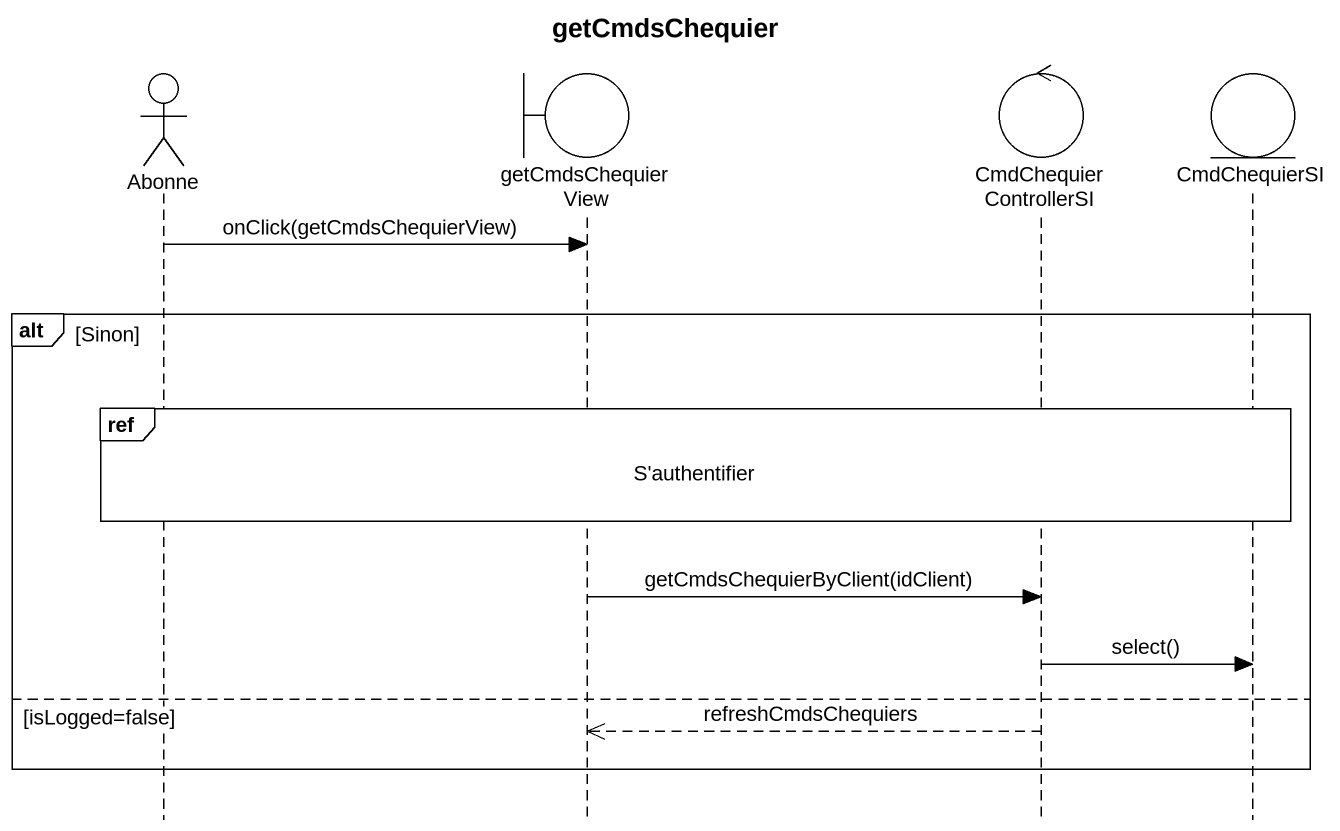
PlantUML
@startuml
title getCmdsChequier
hide footbox
actor Abonne
boundary getCmdsChequierView
control CmdChequierControllerSI
entity CmdChequierSI

Abonne -> getCmdsChequierView : onClick(getCmdsChequierView)
alt Sinon
  ref over Abonne, getCmdsChequierView, CmdChequierControllerSI, CmdChequierSI : S'authentifier
  getCmdsChequierView -> CmdChequierControllerSI : getCmdsChequierByClient(idClient)
  CmdChequierControllerSI -> CmdChequierSI : select()
else isLogged=false
  CmdChequierControllerSI -->> getCmdsChequierView : refreshCmdsChequiers
end
@enduml
